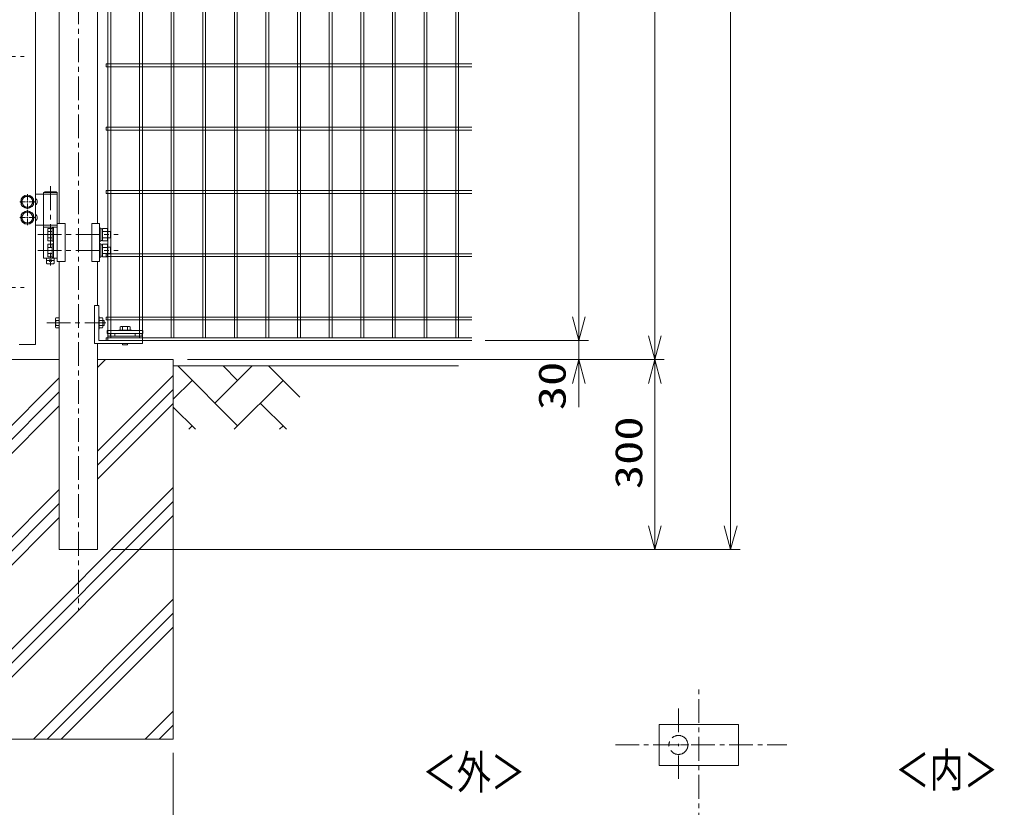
# Model space of a CAD drawing. Units: millimetres, scale not verified. Extents: x -4455 to 4455, y -3150 to 3150.
# Drawn here: x -1773 to -232, y -1559 to -314 of the extents above; entities that cross this region are included whole.
import ezdxf
from ezdxf.enums import TextEntityAlignment as Align

# ---------------------------------------------------------------- set-up
doc = ezdxf.new("R2010")
doc.units = ezdxf.units.MM
doc.header["$LTSCALE"] = 30
doc.linetypes.add('USER1', pattern=[2, 1.25, -0.25, 0.25, -0.25])
for name, color, linetype, lineweight in [('0-0_外形線', 7, 'Continuous', 9), ('0-1_軸線', 2, 'USER1', 18), ('0-2_0', 7, 'Continuous', 9), ('0-3_寸法線', 1, 'Continuous', 18), ('0-6_丁番', 3, 'Continuous', 18), ('0-8_ハッチング', 8, 'Continuous', 18), ('0-9_NEO', 152, 'Continuous', 18), ('0-B_1', 7, 'Continuous', 9), ('0-C_2', 7, 'Continuous', 9)]:
    doc.layers.add(name, color=color, linetype=linetype, lineweight=lineweight)
doc.styles.add('ＭＳ ゴシック', font='')
doc.styles.get('ＭＳ ゴシック').set_extended_font_data('MS Gothic')

# ---------------------------------------------------------------- blocks, each defined once
blk = doc.blocks.new('_Open30')
at = {"layer": '0-2_0', "color": 2, "lineweight": 18}
blk.add_line((0, 0), (-30, 0), dxfattribs=at)
blk.add_lwpolyline([(-30, 8.04), (0, 0), (-30, -8.04)], dxfattribs=at)

msp = doc.modelspace()

# ---------------------------------------------------------------- linework, layer by layer
at = {"layer": '0-0_外形線'}
for p, q in [((-1747.68, -827.11), (-1747.68, 883.89)), ((-1649.68, -636.11), (-1649.68, 111.64)), ((-1710.18, 74.39), (-1710.18, -636.11)), ((-1710.18, -546.61), (-1710.18, -636.11)), ((-1649.68, -636.11), (-1649.68, -546.61)), ((-1713.36, -636.11), (-1713.36, -696.11)), ((-1713.36, -636.11), (-1700.89, -636.11)), ((-1700.89, -636.11), (-1700.89, -696.11)), ((-1658.95, -636.11), (-1646.48, -636.11)), ((-1658.95, -636.11), (-1658.95, -696.11)), ((-1646.48, -636.11), (-1646.48, -696.11)), ((-1713.36, -696.11), (-1700.89, -696.11)), ((-1710.18, -696.11), (-1710.18, -1151.11)), ((-1658.95, -696.11), (-1646.48, -696.11)), ((-1649.68, -765.61), (-1649.68, -696.11)), ((-1773.68, -827.11), (-1747.68, -827.11)), ((-1649.68, -1151.11), (-1649.68, -825.61)), ((-1829.93, -851.11), (-1710.18, -851.11)), ((-1649.68, -851.11), (-1529.93, -851.11)), ((-1529.93, -851.11), (-1529.93, -1451.11)), ((-1529.93, -861.11), (-1079.16, -861.11)), ((-1710.18, -1151.11), (-1649.68, -1151.11)), ((-1829.93, -1451.11), (-1529.93, -1451.11))]:
    msp.add_line(p, q, dxfattribs=at)
at = {"layer": '0-1_軸線'}
for p, q in [((-1679.93, 976.45), (-1679.93, -1247.05)), ((-2836.78, -372.11), (-1765.58, -372.11)), ((-1724.22, -577.14), (-1724.22, -702.34)), ((-1744.13, -653.61), (-1616.84, -653.61)), ((-1744.19, -678.61), (-1616.89, -678.61)), ((-2836.78, -737.11), (-1765.58, -737.11)), ((-1730.05, -793.11), (-1636.52, -793.11)), ((-699.01, -2145.04), (-699.01, -1368.8)), ((-731.26, -1402.3), (-731.26, -1443.41)), ((-830.97, -1460.1), (-559.88, -1460.1)), ((-734.64, -1460.1), (-747.95, -1460.1)), ((-732.95, -1460.1), (-729.57, -1460.1)), ((-731.26, -1461.79), (-731.26, -1458.41)), ((-727.89, -1460.1), (-714.57, -1460.1)), ((-731.26, -1513.67), (-731.26, -1476.79))]:
    msp.add_line(p, q, dxfattribs=at)
msp.add_circle((-731.26, -1460.1), 15, dxfattribs=at)
at = {"layer": '0-3_寸法線', "color": 2}
for p, q in [((-888.71, -783.61), (-888.71, 911.39)), ((-768.71, -813.61), (-768.71, 911.39)), ((-648.71, -1113.61), (-648.71, 914.39)), ((-888.71, -783.61), (-888.71, -746.11)), ((-888.71, -851.11), (-888.71, -821.11)), ((-888.71, -888.61), (-888.71, -926.11)), ((-768.71, -888.61), (-768.71, -1113.61))]:
    msp.add_line(p, q, dxfattribs=at)
at = {"layer": '0-3_寸法線'}
for p, q in [((-1036.87, -821.11), (-873.71, -821.11)), ((-1036.87, -821.11), (-873.71, -821.11)), ((-1507.48, -851.11), (-753.71, -851.11)), ((-1507.48, -851.11), (-753.71, -851.11)), ((-1507.48, -851.11), (-873.71, -851.11)), ((-1627.18, -1151.11), (-633.71, -1151.11)), ((-1627.18, -1151.11), (-753.71, -1151.11)), ((-1529.93, -1472.54), (-1529.93, -1670.95))]:
    msp.add_line(p, q, dxfattribs=at)
at = {"layer": '0-3_寸法線', "color": 4}
msp.add_lwpolyline([(-761.51, -1492.6), (-636.51, -1492.6), (-636.51, -1427.6), (-761.51, -1427.6)], close=True, dxfattribs=at)
at = {"layer": '0-6_丁番'}
for p, q in [((-1760.68, -598.91), (-1760.68, -589.76)), ((-1760.68, -598.91), (-1760.68, -589.76)), ((-1760.68, -602.96), (-1760.68, -600.26)), ((-1760.68, -602.96), (-1760.68, -600.26)), ((-1725.87, -589.61), (-1747.68, -589.61)), ((-1733.22, -586.11), (-1735.07, -587.11)), ((-1713.37, -587.11), (-1735.07, -587.11)), ((-1735.07, -587.11), (-1735.07, -638.61)), ((-1715.22, -586.11), (-1733.22, -586.11)), ((-1725.87, -589.61), (-1713.37, -589.61)), ((-1715.22, -586.11), (-1713.37, -587.11)), ((-1713.37, -587.11), (-1713.37, -690.61)), ((-1763.38, -601.61), (-1772.53, -601.61)), ((-1762.03, -601.61), (-1759.33, -601.61)), ((-1762.03, -601.61), (-1759.33, -601.61)), ((-1760.68, -604.31), (-1760.68, -613.46)), ((-1760.68, -604.31), (-1760.68, -613.46)), ((-1760.68, -623.91), (-1760.68, -614.76)), ((-1757.98, -601.61), (-1748.83, -601.61)), ((-1757.98, -601.61), (-1748.83, -601.61)), ((-1763.38, -626.61), (-1772.53, -626.61)), ((-1762.03, -626.61), (-1759.33, -626.61)), ((-1760.68, -627.96), (-1760.68, -625.26)), ((-1760.68, -629.31), (-1760.68, -638.46)), ((-1757.98, -626.61), (-1747.68, -626.61)), ((-1713.37, -638.61), (-1747.68, -638.61)), ((-1735.06, -638.61), (-1735.06, -690.61)), ((-1735.06, -641.61), (-1713.37, -641.61)), ((-1721.37, -643.83), (-1728.37, -643.83)), ((-1721.37, -643.14), (-1719.37, -643.14)), ((-1719.37, -641.61), (-1719.37, -690.61)), ((-1646.47, -643.14), (-1644.47, -643.14)), ((-1644.47, -643.14), (-1644.47, -664.14)), ((-1644.47, -644.44), (-1641.97, -644.44)), ((-1721.37, -648.74), (-1728.37, -648.74)), ((-1721.37, -658.55), (-1728.37, -658.55)), ((-1641.97, -662.84), (-1644.47, -662.84)), ((-1633.97, -648.74), (-1641.97, -648.74)), ((-1633.97, -658.55), (-1641.97, -658.55)), ((-1633.97, -648.64), (-1628.97, -648.64)), ((-1628.97, -658.64), (-1633.97, -658.64)), ((-1628.97, -648.64), (-1628.97, -658.64)), ((-1728.37, -668.83), (-1728.37, -688.46)), ((-1721.37, -668.83), (-1728.37, -668.83)), ((-1721.37, -673.74), (-1728.37, -673.74)), ((-1721.37, -668.14), (-1721.37, -689.14)), ((-1721.37, -668.14), (-1719.37, -668.14)), ((-1644.47, -664.14), (-1646.47, -664.14)), ((-1646.47, -668.14), (-1644.47, -668.14)), ((-1644.47, -668.14), (-1644.47, -689.14)), ((-1644.47, -669.44), (-1641.97, -669.44)), ((-1641.97, -668.83), (-1641.97, -688.46)), ((-1633.97, -668.83), (-1641.97, -668.83)), ((-1633.97, -673.74), (-1641.97, -673.74)), ((-1633.97, -688.46), (-1633.97, -668.83)), ((-1633.97, -673.64), (-1628.97, -673.64)), ((-1628.97, -673.64), (-1628.97, -683.64)), ((-1735.06, -690.61), (-1713.37, -690.61)), ((-1730.22, -690.61), (-1730.22, -698.61)), ((-1721.37, -683.55), (-1728.37, -683.55)), ((-1728.37, -688.46), (-1721.37, -688.46)), ((-1721.37, -689.14), (-1719.37, -689.14)), ((-1718.22, -690.61), (-1718.22, -698.61)), ((-1644.47, -689.14), (-1646.47, -689.14)), ((-1641.97, -687.84), (-1644.47, -687.84)), ((-1633.97, -683.55), (-1641.97, -683.55)), ((-1641.97, -688.46), (-1633.97, -688.46)), ((-1628.97, -683.64), (-1633.97, -683.64)), ((-1729.22, -699.61), (-1730.22, -698.61)), ((-1719.22, -694.61), (-1729.22, -694.61)), ((-1719.22, -699.61), (-1729.22, -699.61)), ((-1719.22, -699.61), (-1718.22, -698.61))]:
    msp.add_line(p, q, dxfattribs=at)
for points in [[(-1765.59, -593.11), (-1770.49, -601.61), (-1765.59, -610.11), (-1755.77, -610.11), (-1750.86, -601.61), (-1755.77, -593.11)], [(-1765.59, -618.11), (-1770.49, -626.61), (-1765.59, -635.11), (-1755.77, -635.11), (-1750.86, -626.61), (-1755.77, -618.11)], [(-1641.97, -663.46), (-1633.97, -663.46), (-1633.97, -643.83), (-1641.97, -643.83)]]:
    msp.add_lwpolyline(points, close=True, dxfattribs=at)
for points in [[(-1728.37, -643.83), (-1728.37, -663.46), (-1721.37, -663.46)], [(-1721.37, -643.14), (-1721.37, -664.14), (-1719.37, -664.14)]]:
    msp.add_lwpolyline(points, dxfattribs=at)
for centre, radius in [((-1760.68, -601.61), 10.5), ((-1760.68, -601.61), 8.5), ((-1760.68, -626.61), 10.5), ((-1760.68, -626.61), 8.5), ((-1724.22, -694.61), 2)]:
    msp.add_circle(centre, radius, dxfattribs=at)
for centre in [(-1750.92, -601.61), (-1750.92, -626.61)]:
    msp.add_arc(centre, 6, 302.72244, 57.27756, dxfattribs=at)
at = {"layer": '0-8_ハッチング'}
for p, q in [((-1649.68, -863.45), (-1637.35, -851.11)), ((-1428.31, -955.78), (-1522.98, -861.11)), ((-1464.23, -919.86), (-1405.49, -861.11)), ((-1428.31, -883.94), (-1451.14, -861.11)), ((-1329.93, -910.48), (-1379.29, -861.11)), ((-1649.68, -996.03), (-1529.93, -876.28)), ((-1829.93, -999.5), (-1710.18, -879.75)), ((-1529.93, -913.71), (-1500.15, -883.94)), ((-1433.64, -961.11), (-1356.47, -883.94)), ((-1829.93, -1021.6), (-1710.18, -901.85)), ((-1649.68, -1018.13), (-1529.93, -898.38)), ((-1829.93, -1043.7), (-1710.18, -923.95)), ((-1649.68, -1040.22), (-1529.93, -920.47)), ((-1351.14, -961.11), (-1392.39, -919.86)), ((-1494.82, -961.11), (-1529.93, -926.01)), ((-1505.49, -961.11), (-1500.15, -955.78)), ((-1361.8, -961.11), (-1356.47, -955.78)), ((-1829.93, -1353.06), (-1529.93, -1053.06)), ((-1829.93, -1176.28), (-1710.18, -1056.53)), ((-1829.93, -1375.15), (-1529.93, -1075.15)), ((-1829.93, -1198.38), (-1710.18, -1078.63)), ((-1829.93, -1397.25), (-1529.93, -1097.25)), ((-1829.93, -1220.47), (-1710.18, -1100.72)), ((-1751.21, -1451.11), (-1529.93, -1229.83)), ((-1729.11, -1451.11), (-1529.93, -1251.93)), ((-1707.02, -1451.11), (-1529.93, -1274.03)), ((-1574.43, -1451.11), (-1529.93, -1406.61)), ((-1552.34, -1451.11), (-1529.93, -1428.71)), ((-1530.24, -1451.11), (-1529.93, -1450.8))]:
    msp.add_line(p, q, dxfattribs=at)
at = {"layer": '0-9_NEO'}
for p, q in [((-1583.38, 944.39), (-1583.38, -816.61)), ((-1578.88, 944.39), (-1578.88, -816.61)), ((-1533.38, 944.39), (-1533.38, -816.61)), ((-1528.88, 944.39), (-1528.88, -816.61)), ((-1483.38, 944.39), (-1483.38, -816.61)), ((-1478.88, 944.39), (-1478.88, -816.61)), ((-1433.38, 944.39), (-1433.38, -816.61)), ((-1428.88, 944.39), (-1428.88, -816.61)), ((-1383.38, 944.39), (-1383.38, -816.61)), ((-1378.88, 944.39), (-1378.88, -816.61)), ((-1333.38, 944.39), (-1333.38, -816.61)), ((-1328.88, 944.39), (-1328.88, -816.61)), ((-1283.38, 944.39), (-1283.38, -816.61)), ((-1278.88, 944.39), (-1278.88, -816.61)), ((-1233.38, 944.39), (-1233.38, -816.61)), ((-1228.88, 944.39), (-1228.88, -816.61)), ((-1183.38, 944.39), (-1183.38, -816.61)), ((-1178.88, 944.39), (-1178.88, -816.61)), ((-1133.38, 944.39), (-1133.38, -816.61)), ((-1128.88, 944.39), (-1128.88, -816.61)), ((-1083.38, 944.39), (-1083.38, -816.61)), ((-1078.88, 944.39), (-1078.88, -816.61)), ((-1633.38, -246.61), (-1633.38, -546.61)), ((-1628.88, -246.61), (-1628.88, -546.61)), ((-1636.13, -383.86), (-1057.82, -383.86)), ((-1636.13, -383.86), (-1636.13, -388.36)), ((-1636.13, -388.36), (-1057.82, -388.36)), ((-1636.13, -483.86), (-1057.82, -483.86)), ((-1636.13, -483.86), (-1636.13, -488.36)), ((-1636.13, -488.36), (-1057.82, -488.36)), ((-1633.38, -546.61), (-1633.38, -816.61)), ((-1628.88, -546.61), (-1628.88, -816.61)), ((-1636.13, -583.86), (-1057.82, -583.86)), ((-1636.13, -583.86), (-1636.13, -588.36)), ((-1636.13, -588.36), (-1057.82, -588.36)), ((-1636.13, -683.86), (-1057.82, -683.86)), ((-1636.13, -683.86), (-1636.13, -688.36)), ((-1636.13, -688.36), (-1057.82, -688.36)), ((-1636.13, -783.86), (-1057.82, -783.86)), ((-1636.13, -783.86), (-1057.82, -783.86)), ((-1636.13, -783.86), (-1636.13, -788.36)), ((-1636.13, -788.36), (-1057.82, -788.36)), ((-1636.13, -788.36), (-1057.82, -788.36)), ((-1636.13, -816.61), (-1057.82, -816.61)), ((-1636.13, -816.61), (-1636.13, -821.11)), ((-1636.13, -821.11), (-1057.82, -821.11))]:
    msp.add_line(p, q, dxfattribs=at)
at = {"layer": '0-B_1'}
for p, q in [((-1654.68, -765.61), (-1654.68, -825.61)), ((-1654.68, -765.61), (-1647.68, -765.61)), ((-1647.68, -765.61), (-1647.68, -821.11)), ((-1647.68, -783.11), (-1647.18, -783.11)), ((-1641.28, -789.11), (-1639.28, -789.11)), ((-1641.28, -797.11), (-1639.28, -797.11)), ((-1639.28, -797.11), (-1639.28, -789.11)), ((-1647.68, -803.11), (-1647.18, -803.11)), ((-1634.38, -805.11), (-1634.38, -809.61)), ((-1634.38, -805.11), (-1577.88, -805.11)), ((-1634.38, -809.61), (-1577.88, -809.61)), ((-1633.38, -814.11), (-1633.38, -821.11)), ((-1633.38, -814.11), (-1578.88, -814.11)), ((-1622.13, -809.61), (-1622.13, -814.11)), ((-1616.13, -804.61), (-1616.13, -805.11)), ((-1596.13, -804.61), (-1596.13, -805.11)), ((-1590.13, -809.61), (-1590.13, -814.11)), ((-1578.88, -814.11), (-1578.88, -825.61)), ((-1577.88, -805.11), (-1577.88, -809.61)), ((-1654.68, -825.61), (-1578.88, -825.61)), ((-1578.88, -821.11), (-1647.68, -821.11)), ((-1610.13, -825.61), (-1610.13, -827.61)), ((-1610.13, -827.61), (-1602.13, -827.61)), ((-1602.13, -825.61), (-1602.13, -827.61))]:
    msp.add_line(p, q, dxfattribs=at)
for centre in [(-1631.13, -811.86), (-1581.13, -811.86)]:
    msp.add_circle(centre, 2.25, dxfattribs=at)
at = {"layer": '0-C_2'}
for p, q in [((-1716.08, -786.19), (-1715.46, -785.11)), ((-1716.08, -786.19), (-1716.08, -800.04)), ((-1710.18, -785.11), (-1715.46, -785.11)), ((-1647.18, -783.11), (-1647.18, -803.11)), ((-1647.18, -785.11), (-1641.9, -785.11)), ((-1641.28, -786.19), (-1641.9, -785.11)), ((-1641.28, -786.19), (-1641.28, -800.04)), ((-1716.08, -800.04), (-1715.46, -801.11)), ((-1710.18, -789.11), (-1715.46, -789.11)), ((-1710.18, -797.11), (-1715.46, -797.11)), ((-1710.18, -801.11), (-1715.46, -801.11)), ((-1647.18, -789.11), (-1641.9, -789.11)), ((-1647.18, -797.11), (-1641.9, -797.11)), ((-1647.18, -801.11), (-1641.9, -801.11)), ((-1641.28, -800.04), (-1641.9, -801.11)), ((-1613.06, -798.71), (-1614.13, -799.33)), ((-1614.13, -804.61), (-1614.13, -799.33)), ((-1613.06, -798.71), (-1599.2, -798.71)), ((-1610.13, -804.61), (-1610.13, -799.33)), ((-1602.13, -804.61), (-1602.13, -799.33)), ((-1599.2, -798.71), (-1598.13, -799.33)), ((-1598.13, -804.61), (-1598.13, -799.33)), ((-1616.13, -804.61), (-1596.13, -804.61))]:
    msp.add_line(p, q, dxfattribs=at)
for centre, radius, start, end in [((-1708.85, -786.19), 7.23, 180, 203.88147), ((-1648.51, -786.19), 7.23, 336.11853, 0), ((-1708.85, -800.04), 7.23, 156.12115, 180), ((-1702.81, -793.12), 13.26, 162.4393, 197.54968), ((-1654.54, -793.12), 13.26, 342.45032, 17.5607), ((-1648.51, -800.04), 7.23, 0, 23.87885), ((-1613.06, -805.95), 7.23, 66.11831, 90), ((-1606.13, -811.98), 13.26, 72.45036, 107.55989), ((-1599.2, -805.95), 7.23, 90, 113.87904)]:
    msp.add_arc(centre, radius, start, end, dxfattribs=at)

# ---------------------------------------------------------------- block references
at = {"layer": '0-3_寸法線', "xscale": 1.25, "yscale": 1.25}
for p, rotation in [((-888.71, -821.11), 270), ((-888.71, -821.11), 270), ((-768.71, -851.11), 270), ((-888.71, -851.11), 90), ((-768.71, -851.11), 90), ((-768.71, -1151.11), 270), ((-648.71, -1151.11), 270)]:
    msp.add_blockref('_Open30', p, dxfattribs=dict(at, rotation=rotation))

# ---------------------------------------------------------------- texts
at = {"layer": '0-0_外形線', "style": 'ＭＳ ゴシック', "width": 0.75}
for s, p in [('＜外＞', (-1136.08, -1545.6)), ('＜内＞', (-388.52, -1542.34))]:
    msp.add_text(s, height=53.01, dxfattribs=at).set_placement(p, align=Align.BOTTOM_LEFT)
at = {"layer": '0-3_寸法線', "color": 3, "style": 'ＭＳ ゴシック', "width": 1.3}
for s, p in [('30', (-896.51, -930.99)), ('300', (-775.38, -1055.76))]:
    msp.add_text(s, height=43.33, rotation=90, dxfattribs=at).set_placement(p, align=Align.BOTTOM_LEFT)

doc.saveas('drawing.dxf')
